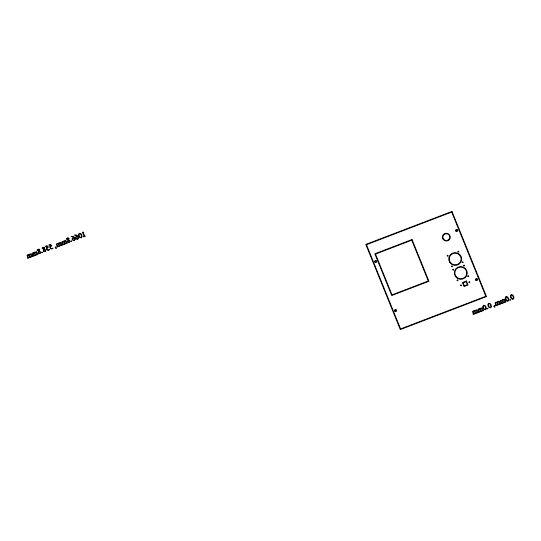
<?xml version="1.0" encoding="UTF-8"?>
<svg xmlns="http://www.w3.org/2000/svg" width="541" height="541" viewBox="0 0 541 541"><rect width="100%" height="100%" fill="white"/><g stroke="black" fill="none" stroke-linecap="round" stroke-linejoin="round"><path stroke-width="0.81" d="M447.17 255.94L447.874 256.251L448.212 255.832L447.752 255.224L447.137 255.67L447.678 255.751M457.902 251.835L458.606 252.14L458.944 251.727L458.484 251.119L457.869 251.558L458.41 251.646M451.471 266.551L451.897 266.882L452.506 266.436L452.046 265.827L451.437 266.273L451.972 266.355M462.203 262.439L462.907 262.743L463.245 262.331L462.785 261.722L462.17 262.169L462.704 262.25M452.756 269.885L453.459 270.189L453.798 269.776L453.338 269.168L452.722 269.614L453.257 269.695M463.488 265.78L464.192 266.084L464.53 265.665L464.07 265.056L463.454 265.503L463.989 265.584M457.05 280.488L457.76 280.793L458.092 280.38L457.632 279.771L457.023 280.218L457.558 280.299M467.789 276.383L468.492 276.688L468.824 276.275L468.364 275.667L467.755 276.106L468.29 276.187M460.526 285.56L461.236 285.864L461.568 285.452L461.108 284.843L460.499 285.29L461.033 285.371M468.912 282.355L469.622 282.659L469.953 282.24L469.493 281.631L468.885 282.077L469.419 282.159M39.128 249.651L38.709 251.051L37.674 250.314L38.154 249.266L39.128 249.651M44.24 247.697L43.821 249.09L42.786 248.36L43.266 247.311L44.24 247.697M68.47 238.419L68.058 239.819L67.023 239.081L67.503 238.033L68.47 238.419M42.381 252.329L42.157 252.85L41.63 252.62L41.853 252.106L42.381 252.329M71.73 241.103L71.5 241.617L70.972 241.387L71.196 240.873L71.73 241.103M487.887 308.478L487.657 308.999L487.13 308.769L487.353 308.255L487.887 308.478M510.413 299.856L510.19 300.377L509.663 300.147L509.886 299.626L510.413 299.856M375.17 261.398C376.069 263.339 376.59 259.808 375.17 261.398M395.052 310.446C395.944 312.387 396.465 308.857 395.052 310.446M476.053 279.447C476.946 281.388 477.466 277.858 476.053 279.447M83.977 236.18L83.97 236.552C82.104 237.573 86.959 235.754 84.802 236.201L83.287 232.819L83.875 232.285L82.367 232.15L83.977 236.18M56.027 247.102L55.5 247.764L56.352 248.441L55.168 247.704L55.459 246.879L56.027 247.102M494.717 305.854L494.19 306.524L495.035 307.193L493.852 306.456L494.149 305.631L494.717 305.854M37.248 249.732L37.201 250.517L38.567 251.254L38.1 253.107L38.783 253.763L40.69 253.06L40.758 252.126L39.378 251.234L39.716 249.658L39.053 249.063L37.248 249.732M42.36 247.778L42.313 248.562L43.679 249.3L43.212 251.152L43.895 251.808L45.802 251.105L45.87 250.172L44.49 249.279L44.829 247.704L44.166 247.102L42.36 247.778M66.59 238.5L66.543 239.284L67.916 240.021L67.442 241.874L68.125 242.53L70.032 241.834L70.107 240.901L68.721 240.001L69.059 238.425L68.396 237.83L66.59 238.5M28.937 254.534L28.896 254.939L27.591 254.777L27.05 255.487L27.834 258.016C26.462 258.909 30.228 257.469 28.572 257.719L27.638 255.48L28.01 255.027L28.91 255.149L29.66 257.273C28.247 258.267 32.122 256.779 30.384 256.995L29.485 254.831L29.823 254.331L30.729 254.446L31.506 256.623C30.1 257.496 33.84 256.076 32.298 256.339C31.953 255.224 31.148 252.295 30.661 254.209L29.39 254.094L28.937 254.534M34.239 252.505L34.198 252.911L32.893 252.748L32.352 253.459L33.136 255.988C31.763 256.88 35.53 255.44 33.873 255.69L32.94 253.452L33.312 252.999L34.211 253.12L34.962 255.244C33.549 256.238 37.424 254.75 35.686 254.967L34.786 252.803L35.124 252.302L36.031 252.417L36.808 254.595C35.402 255.467 39.141 254.047 37.599 254.311C37.255 253.195 36.443 250.267 35.963 252.18L34.692 252.065L34.239 252.505M58.279 243.301L58.239 243.707L56.933 243.551L56.392 244.255L57.184 246.784C55.811 247.683 59.571 246.243 57.921 246.486L56.988 244.248L57.36 243.795L58.252 243.917L59.003 246.04C57.589 247.034 61.464 245.546 59.726 245.763L58.834 243.606L59.165 243.105L60.071 243.213L60.856 245.391C59.449 246.27 63.182 244.843 61.64 245.107C61.302 243.977 60.484 241.07 60.01 242.977L58.732 242.862L58.279 243.301M63.581 241.272L63.54 241.678L62.235 241.523L61.694 242.226L62.486 244.755C61.113 245.655 64.873 244.214 63.223 244.458L62.289 242.219L62.661 241.766L63.554 241.888L64.305 244.011C62.891 245.005 66.766 243.518 65.028 243.734L64.129 241.57L64.467 241.07L65.373 241.185L66.158 243.362C64.751 244.241 68.484 242.814 66.942 243.078C66.597 241.962 65.792 239.034 65.305 240.948L64.034 240.833L63.581 241.272M474.437 310.676L474.403 311.082L473.091 310.926L472.55 311.63L473.341 314.165C471.968 315.058 475.728 313.618 474.078 313.868L473.145 311.623L473.517 311.17L474.41 311.298L475.16 313.422C473.747 314.409 477.622 312.928 475.884 313.138L474.991 310.98L475.323 310.48L476.229 310.595L477.013 312.772C475.607 313.645 479.34 312.218 477.798 312.482C477.453 311.373 476.648 308.444 476.168 310.358L474.89 310.236L474.437 310.676M479.739 308.647L479.698 309.053L478.393 308.897L477.852 309.601L478.643 312.13C477.27 313.029 481.03 311.589 479.38 311.839L478.447 309.594L478.819 309.141L479.711 309.269L480.462 311.393C479.049 312.38 482.924 310.892 481.186 311.109L480.286 308.952L480.624 308.451L481.531 308.566L482.315 310.744C480.908 311.616 484.641 310.189 483.099 310.453C482.755 309.344 481.95 306.409 481.463 308.329L480.192 308.208L479.739 308.647M496.969 302.054L496.929 302.46L495.624 302.304L495.083 303.007L495.867 305.537C494.494 306.436 498.261 304.996 496.604 305.246L495.671 303.001L496.043 302.547L496.942 302.669L497.693 304.799C496.28 305.787 500.155 304.299 498.417 304.515L497.517 302.358L497.855 301.858L498.761 301.966L499.539 304.15C498.139 305.023 501.872 303.596 500.33 303.859C499.985 302.75 499.181 299.815 498.694 301.729L497.422 301.614L496.969 302.054M502.271 300.025L502.231 300.431L500.925 300.275L500.384 300.979L501.169 303.508C499.796 304.407 503.563 302.967 501.906 303.217L500.973 300.972L501.345 300.519L502.244 300.64L502.995 302.771C501.581 303.758 505.456 302.27 503.718 302.487L502.819 300.329L503.157 299.829L504.063 299.937L504.841 302.115C503.434 302.994 507.174 301.567 505.632 301.831C505.287 300.722 504.483 297.787 503.996 299.7L502.724 299.586L502.271 300.025M456.185 230.338C456.868 232.36 457.767 228.904 456.185 230.338M46.492 247.906L46.465 249.232L47.48 250.246L49.508 249.962L49.549 249.32L48.501 250.131L47.074 249.34L47.493 247.764L48.48 247.102L47.06 245.736C44.369 245.682 45.458 247.643 47.229 246.283L47.75 246.75L46.492 247.906M49.894 246.601L49.873 247.927L50.888 248.941L52.91 248.657L52.957 248.015L51.902 248.826L50.482 248.035L50.901 246.459L51.889 245.797L50.469 244.431C47.777 244.376 48.866 246.338 50.638 244.978L51.158 245.445L49.894 246.601M79.439 233.469L79.027 234.652L79.432 235.971L80.237 237.431L81.123 237.709L81.583 236.566L81.211 235.328L80.582 234.091L79.439 233.469M483.668 305.415L483.255 306.598L483.661 307.917L484.466 309.378L485.351 309.648L485.811 308.505L485.446 307.268L484.817 306.03L483.668 305.415M488.78 303.454L488.367 304.637L488.773 305.956L489.578 307.423L490.464 307.694L490.924 306.551L490.559 305.313L489.923 304.076L488.78 303.454M506.2 296.793L505.788 297.976L506.193 299.288L506.998 300.755L507.884 301.026L508.344 299.883L507.972 298.646L507.343 297.408L506.2 296.793M511.313 294.831L510.9 296.015L511.306 297.334L512.111 298.794L512.996 299.072L513.456 297.929L513.084 296.691L512.455 295.454L511.313 294.831M39.25 251.443L38.695 253.107L39.77 253.546L40.203 252.241L39.25 251.443M44.362 249.489L43.807 251.146L44.883 251.585L45.316 250.287L44.362 249.489M68.599 240.211L68.044 241.874L69.12 242.314L69.552 241.009L68.599 240.211M73.292 237.857L72.731 238.73L72.907 239.555L74.11 240.38L74.638 239.589L74.442 238.453L73.292 237.857M76.7 236.552L76.139 237.425L76.315 238.25L77.519 239.075L78.046 238.283L77.85 237.147L76.7 236.552M79.351 233.299L78.486 234.544L78.743 236.147L79.453 237.303L81.238 237.878L82.076 236.877L81.84 234.997L80.947 233.651L79.351 233.299M483.58 305.239L482.714 306.49L482.971 308.093L483.681 309.242L485.466 309.817L486.312 308.816L486.068 306.936L485.176 305.591L483.58 305.239M488.692 303.285L487.826 304.536L488.083 306.132L488.793 307.288L490.579 307.863L491.417 306.862L491.181 304.982L490.288 303.636L488.692 303.285M506.112 296.617L505.24 297.868L505.504 299.471L506.207 300.62L507.999 301.195L508.838 300.194L508.601 298.314L507.708 296.968L506.112 296.617M511.225 294.662L510.352 295.907L510.616 297.509L511.319 298.666L513.111 299.241L513.95 298.24L513.713 296.36L512.814 295.014L511.225 294.662M75.084 239.616L74.239 240.569L73.021 240.475L72.196 239.535L72.136 238.365L72.879 237.661L73.887 237.614C73.306 235.802 68.24 236.654 73.238 236.349L74.983 237.986L75.084 239.616M78.492 238.31L77.647 239.264L76.43 239.169L75.605 238.229L75.544 237.059L76.288 236.363L77.295 236.309C76.714 234.503 71.649 235.349 76.646 235.044L78.384 236.681L78.492 238.31M451.985 211.416L365.784 244.41L400.299 329.584L486.501 296.59L451.985 211.416M451.688 212.106L366.487 244.715L400.604 328.894L485.798 296.285L451.688 212.106M412.046 239.528L374.812 253.776L391.731 295.535L428.966 281.286L412.046 239.528M411.742 240.218L375.515 254.081L392.036 294.845L428.262 280.982L411.742 240.218M466.43 281.009L462.406 282.551L464.016 286.527L468.046 284.985L466.43 281.009M466.132 281.699L463.11 282.855L464.32 285.837L467.336 284.681L466.132 281.699M374.839 262.108A1.089 1.062 17.3 0 0 376.698 261.905A1.089 1.062 17.3 0 0 375.576 260.417A1.089 1.062 17.3 0 0 374.839 262.108M455.772 231.007A1.089 1.062 17.3 0 0 457.652 231.007A1.089 1.062 17.3 0 0 456.692 229.404A1.089 1.062 17.3 0 0 455.772 231.007M475.715 280.157A1.089 1.062 17.3 0 0 477.581 279.954A1.089 1.062 17.3 0 0 476.452 278.466A1.089 1.062 17.3 0 0 475.715 280.157M394.714 311.156A1.089 1.062 17.3 0 0 396.58 310.96A1.089 1.062 17.3 0 0 395.451 309.466A1.089 1.062 17.3 0 0 394.714 311.156M443.147 239.433A3.983 3.902 17.3 0 0 449.977 238.703A3.983 3.902 17.3 0 0 445.852 233.239A3.983 3.902 17.3 0 0 443.147 239.433M449.814 262.541A6.512 6.384 17.3 0 0 461.047 261.844A6.512 6.384 17.3 0 0 454.711 252.613A6.512 6.384 17.3 0 0 449.814 262.541M455.4 276.478A6.512 6.384 17.3 0 0 466.633 275.788A6.512 6.384 17.3 0 0 460.296 266.557A6.512 6.384 17.3 0 0 455.4 276.478M443.579 239.115A3.435 3.368 17.3 0 0 449.476 238.486A3.435 3.368 17.3 0 0 445.919 233.773A3.435 3.368 17.3 0 0 443.579 239.115M450.268 262.243A5.965 5.85 17.3 0 0 460.553 261.607A5.965 5.85 17.3 0 0 454.751 253.154A5.965 5.85 17.3 0 0 450.268 262.243M455.847 276.18A5.965 5.85 17.3 0 0 466.139 275.552A5.965 5.85 17.3 0 0 460.337 267.092A5.965 5.85 17.3 0 0 455.847 276.18"/></g></svg>
